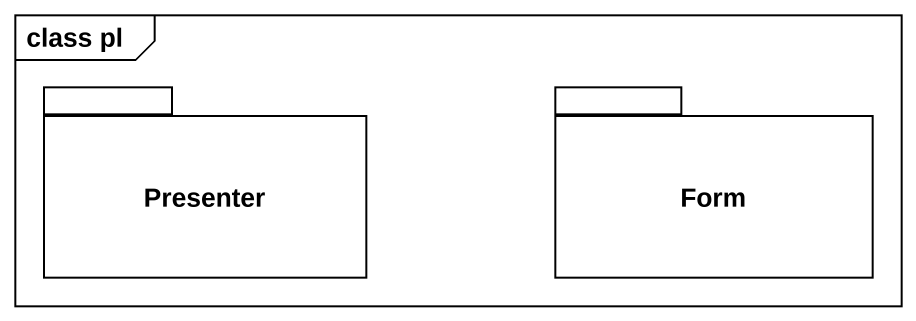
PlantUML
@startuml
mainframe class pl
package Presenter {
}
package Form {
}
@enduml
